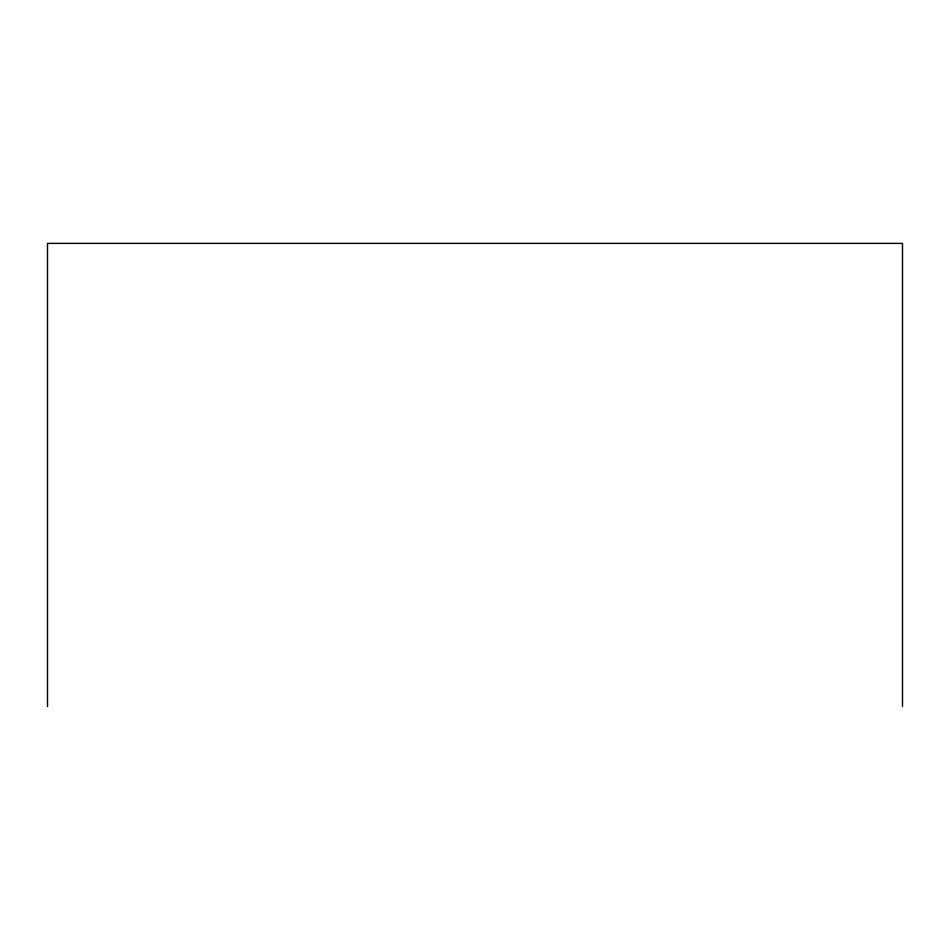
<?xml version="1.0" encoding="UTF-8"?>
<svg xmlns="http://www.w3.org/2000/svg" width="950" height="950" viewBox="0 0 950 950"><rect width="100%" height="100%" fill="white"/><g stroke="black" fill="none" stroke-linecap="round" stroke-linejoin="round"><path stroke-width="1.43" d="M902.5 706.61L902.5 243.39L47.5 243.39L47.5 706.61"/></g></svg>
